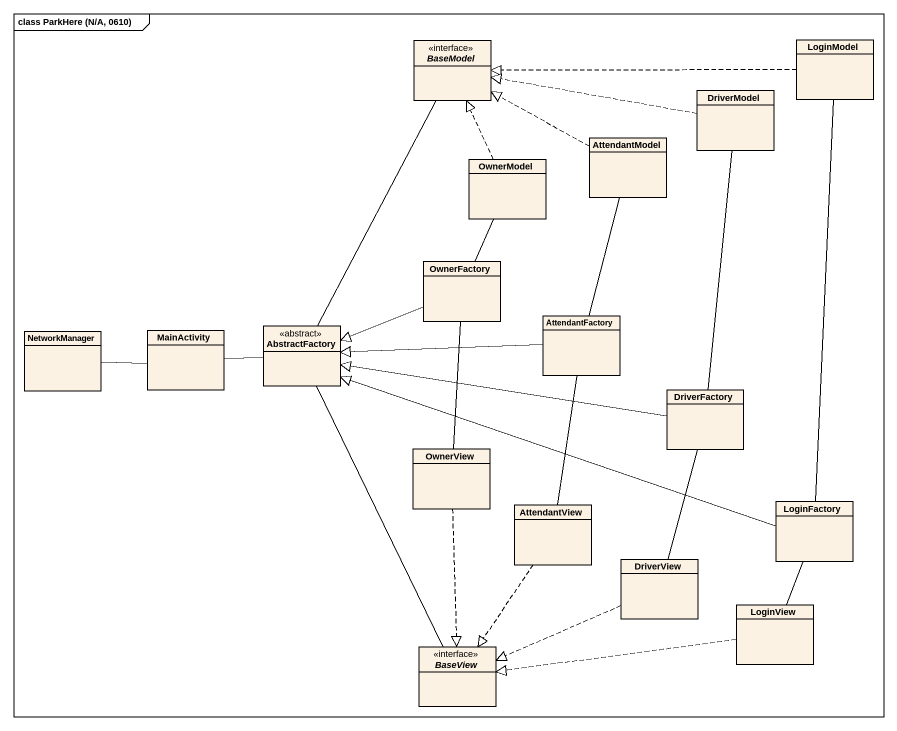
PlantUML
@startuml
mainframe class ParkHere (N/A, 0610)
hide circle
hide empty members
interface BaseModel
class LoginModel
class DriverModel
class OwnerModel
class AttendantModel
class OwnerFactory
class AbstractFactory <<abstract>>
class AttendantFactory
class NetworkManager
class MainActivity
class DriverFactory
class OwnerView
class AttendantView
class LoginFactory
class DriverView
class LoginView
interface BaseView
LoginModel .left.|> BaseModel
DriverModel .left.|> BaseModel
OwnerModel .up.|> BaseModel
AttendantModel .left.|> BaseModel
OwnerFactory -up- OwnerModel
OwnerFactory -left-|> AbstractFactory
OwnerFactory -- OwnerView
AbstractFactory -up- BaseModel
AbstractFactory -- BaseView
AttendantFactory -up- AttendantModel
AttendantFactory -left-|> AbstractFactory
AttendantFactory -- AttendantView
MainActivity -right- AbstractFactory
MainActivity -left- NetworkManager
DriverFactory -up- DriverModel
DriverFactory -left-|> AbstractFactory
DriverFactory -- DriverView
OwnerView ..|> BaseView
AttendantView ..|> BaseView
LoginFactory -up- LoginModel
LoginFactory -left-|> AbstractFactory
LoginFactory -- LoginView
DriverView .left.|> BaseView
LoginView .left.|> BaseView
@enduml
